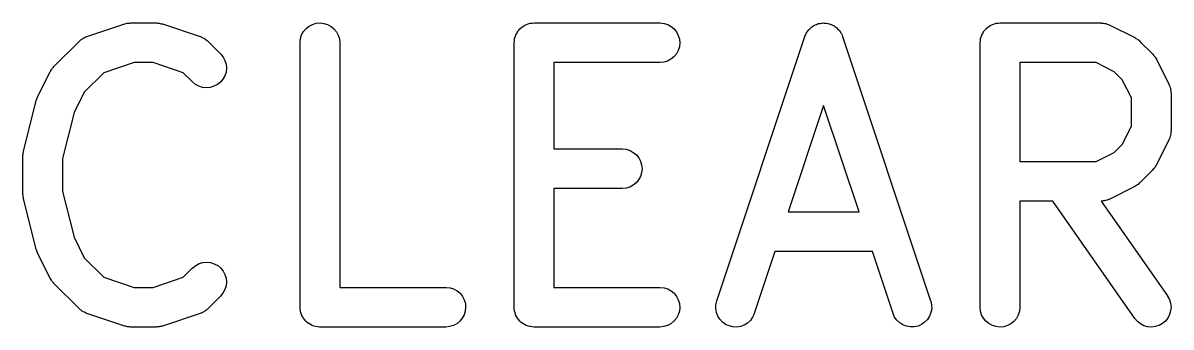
# Model space of a CAD drawing. Extents: x 55 to 222, y -110 to -60.
# Drawn here: x 99.44 to 108.12, y -63.91 to -61.61 of the extents above; entities that cross this region are included whole.
import ezdxf

# ---------------------------------------------------------------- set-up
doc = ezdxf.new("R2010")
doc.units = 0
doc.layers.add('BLACK', color=7, linetype='CONTINUOUS')

msp = doc.modelspace()

# ---------------------------------------------------------------- linework, layer by layer
at = {"layer": 'BLACK', "linetype": 'CONTINUOUS'}
for p, q in [((99.9222, -61.7109), (100.208, -61.6157)), ((100.208, -61.6157), (100.21, -61.615)), ((100.21, -61.615), (100.218, -61.6133)), ((100.218, -61.6133), (100.226, -61.6108)), ((100.226, -61.6108), (100.232, -61.6102)), ((100.232, -61.6102), (100.239, -61.6089)), ((100.239, -61.6089), (100.247, -61.6088)), ((100.247, -61.6088), (100.255, -61.608)), ((100.255, -61.608), (100.446, -61.608)), ((100.446, -61.608), (100.448, -61.608)), ((100.448, -61.608), (100.456, -61.6089)), ((100.456, -61.6089), (100.465, -61.6092)), ((100.465, -61.6092), (100.471, -61.6105)), ((100.471, -61.6105), (100.477, -61.6112)), ((100.477, -61.6112), (100.485, -61.6138)), ((100.485, -61.6138), (100.493, -61.6157)), ((100.493, -61.6157), (100.779, -61.7109)), ((101.579, -61.6508), (101.602, -61.6324)), ((101.602, -61.6324), (101.628, -61.6189)), ((101.628, -61.6189), (101.656, -61.6106)), ((101.656, -61.6106), (101.685, -61.608)), ((101.685, -61.608), (101.714, -61.611)), ((101.714, -61.611), (101.742, -61.6197)), ((101.742, -61.6197), (101.768, -61.6336)), ((101.768, -61.6336), (101.79, -61.6523)), ((103.209, -61.6419), (103.22, -61.633)), ((103.22, -61.6328), (103.221, -61.6324)), ((103.22, -61.633), (103.22, -61.6328)), ((103.221, -61.6324), (103.233, -61.6259)), ((103.233, -61.6259), (103.246, -61.6193)), ((103.246, -61.6191), (103.247, -61.6189)), ((103.246, -61.6193), (103.246, -61.6191)), ((103.247, -61.6189), (103.26, -61.6149)), ((103.26, -61.6149), (103.274, -61.6108)), ((103.274, -61.6108), (103.275, -61.6106)), ((103.274, -61.6108), (103.274, -61.6108)), ((103.275, -61.6106), (103.289, -61.6093)), ((103.289, -61.6093), (103.303, -61.608)), ((103.303, -61.608), (104.255, -61.608)), ((104.255, -61.608), (104.257, -61.608)), ((104.257, -61.608), (104.287, -61.6112)), ((104.287, -61.6112), (104.314, -61.6201)), ((104.314, -61.6201), (104.34, -61.6342)), ((104.34, -61.6342), (104.363, -61.653)), ((105.403, -61.6384), (105.412, -61.633)), ((105.412, -61.633), (105.42, -61.6271)), ((105.42, -61.6271), (105.424, -61.6253)), ((105.424, -61.6253), (105.428, -61.6231)), ((105.428, -61.6231), (105.438, -61.6195)), ((105.438, -61.6195), (105.447, -61.6153)), ((105.447, -61.6153), (105.451, -61.6144)), ((105.451, -61.6144), (105.455, -61.6129)), ((105.455, -61.6129), (105.466, -61.6113)), ((105.466, -61.6113), (105.476, -61.609)), ((105.476, -61.609), (105.48, -61.6089)), ((105.48, -61.6089), (105.484, -61.6083)), ((105.484, -61.6083), (105.495, -61.6086)), ((105.495, -61.6086), (105.505, -61.6084)), ((105.505, -61.6084), (105.509, -61.6091)), ((105.509, -61.6091), (105.513, -61.6093)), ((105.513, -61.6093), (105.524, -61.6117)), ((105.524, -61.6117), (105.534, -61.6135)), ((105.534, -61.6135), (105.538, -61.615)), ((105.538, -61.615), (105.542, -61.616)), ((105.542, -61.616), (105.551, -61.6203)), ((105.551, -61.6203), (105.561, -61.624)), ((105.561, -61.624), (105.565, -61.6263)), ((105.565, -61.6263), (105.569, -61.6281)), ((105.569, -61.6281), (105.577, -61.6341)), ((105.577, -61.6341), (105.586, -61.6397)), ((106.733, -61.6419), (106.744, -61.633)), ((106.744, -61.6328), (106.745, -61.6324)), ((106.744, -61.633), (106.744, -61.6328)), ((106.745, -61.6324), (106.757, -61.6259)), ((106.757, -61.6259), (106.77, -61.6193)), ((106.77, -61.6191), (106.771, -61.6189)), ((106.77, -61.6193), (106.77, -61.6191)), ((106.771, -61.6189), (106.784, -61.6149)), ((106.784, -61.6149), (106.798, -61.6108)), ((106.798, -61.6108), (106.799, -61.6106)), ((106.798, -61.6108), (106.798, -61.6108)), ((106.799, -61.6106), (106.813, -61.6093)), ((106.813, -61.6093), (106.827, -61.608)), ((106.827, -61.608), (107.589, -61.608)), ((107.589, -61.608), (107.591, -61.608)), ((107.591, -61.608), (107.595, -61.6085)), ((107.595, -61.6085), (107.6, -61.6084)), ((107.6, -61.6084), (107.61, -61.6101)), ((107.61, -61.6101), (107.62, -61.6112)), ((107.62, -61.6112), (107.624, -61.6126)), ((107.624, -61.6126), (107.628, -61.6133)), ((107.628, -61.6133), (107.638, -61.617)), ((107.638, -61.617), (107.648, -61.6201)), ((107.648, -61.6201), (107.652, -61.6222)), ((107.652, -61.6222), (107.656, -61.6238)), ((107.656, -61.6238), (107.846, -61.719)), ((99.8919, -61.7254), (99.8955, -61.7228)), ((99.8955, -61.7228), (99.9049, -61.7186)), ((99.9049, -61.7186), (99.914, -61.7139)), ((99.914, -61.7139), (99.9182, -61.7127)), ((99.9182, -61.7127), (99.9222, -61.7109)), ((100.779, -61.7109), (100.781, -61.7116)), ((100.781, -61.7116), (100.785, -61.7134)), ((100.785, -61.7134), (100.789, -61.7147)), ((100.789, -61.7147), (100.798, -61.7196)), ((100.798, -61.7196), (100.808, -61.7239)), ((100.808, -61.7239), (100.811, -61.7265)), ((101.537, -61.7268), (101.546, -61.6989)), ((101.546, -61.6989), (101.56, -61.6732)), ((101.56, -61.6732), (101.579, -61.6508)), ((101.79, -61.6523), (101.809, -61.675)), ((101.809, -61.675), (101.823, -61.7008)), ((101.823, -61.7008), (101.831, -61.7288)), ((103.156, -61.7268), (103.161, -61.7133)), ((103.161, -61.7133), (103.165, -61.6998)), ((103.165, -61.6989), (103.172, -61.6865)), ((103.165, -61.6994), (103.165, -61.6989)), ((103.165, -61.6998), (103.165, -61.6994)), ((103.172, -61.6865), (103.179, -61.6741)), ((103.179, -61.6732), (103.188, -61.6624)), ((103.179, -61.6737), (103.179, -61.6732)), ((103.179, -61.6741), (103.179, -61.6737)), ((103.188, -61.6624), (103.197, -61.6515)), ((103.197, -61.6515), (103.198, -61.6512)), ((103.198, -61.6508), (103.209, -61.6419)), ((103.198, -61.6512), (103.198, -61.6508)), ((104.363, -61.653), (104.381, -61.6758)), ((104.381, -61.6758), (104.394, -61.7018)), ((104.394, -61.7018), (104.403, -61.7299)), ((104.685, -63.7105), (105.351, -61.7105)), ((105.351, -61.7105), (105.352, -61.7085)), ((105.352, -61.7085), (105.356, -61.6991)), ((105.356, -61.6991), (105.36, -61.6895)), ((105.36, -61.6895), (105.362, -61.6859)), ((105.362, -61.6859), (105.364, -61.682)), ((105.364, -61.682), (105.37, -61.6736)), ((105.37, -61.6736), (105.376, -61.6649)), ((105.376, -61.6649), (105.379, -61.6618)), ((105.379, -61.6618), (105.381, -61.6583)), ((105.381, -61.6583), (105.389, -61.6513)), ((105.389, -61.6513), (105.396, -61.6438)), ((105.396, -61.6438), (105.4, -61.6413)), ((105.4, -61.6413), (105.403, -61.6384)), ((105.586, -61.6397), (105.589, -61.6427)), ((105.589, -61.6427), (105.592, -61.6452)), ((105.592, -61.6452), (105.599, -61.6527)), ((105.599, -61.6527), (105.607, -61.6599)), ((105.607, -61.6599), (105.609, -61.6634)), ((105.609, -61.6634), (105.612, -61.6665)), ((105.612, -61.6665), (105.618, -61.6753)), ((105.618, -61.6753), (105.624, -61.6838)), ((105.624, -61.6838), (105.626, -61.6877)), ((105.626, -61.6877), (105.628, -61.6913)), ((105.628, -61.6913), (105.632, -61.7011)), ((105.632, -61.7011), (105.636, -61.7105)), ((105.636, -61.7105), (106.302, -63.7105)), ((106.68, -61.7268), (106.684, -61.7133)), ((106.684, -61.7133), (106.689, -61.6998)), ((106.689, -61.6989), (106.696, -61.6865)), ((106.689, -61.6994), (106.689, -61.6989)), ((106.689, -61.6998), (106.689, -61.6994)), ((106.696, -61.6865), (106.702, -61.6741)), ((106.702, -61.6741), (106.703, -61.6737)), ((106.703, -61.6732), (106.712, -61.6624)), ((106.703, -61.6737), (106.703, -61.6732)), ((106.712, -61.6624), (106.721, -61.6515)), ((106.721, -61.6515), (106.722, -61.6512)), ((106.722, -61.6508), (106.733, -61.6419)), ((106.722, -61.6512), (106.722, -61.6508)), ((107.846, -61.719), (107.848, -61.72)), ((107.848, -61.72), (107.855, -61.7246)), ((99.6731, -61.9376), (99.8636, -61.7471)), ((99.8636, -61.7471), (99.8651, -61.7457)), ((99.8651, -61.7457), (99.8685, -61.7429)), ((99.8685, -61.7429), (99.8716, -61.7397)), ((99.8716, -61.7397), (99.88, -61.7338)), ((99.88, -61.7338), (99.888, -61.7274)), ((99.888, -61.7274), (99.8919, -61.7254)), ((100.811, -61.7265), (100.815, -61.7286)), ((100.815, -61.7286), (100.823, -61.7351)), ((100.823, -61.7351), (100.831, -61.7411)), ((100.831, -61.7411), (100.834, -61.7443)), ((100.834, -61.7443), (100.838, -61.7471)), ((100.838, -61.7471), (100.933, -61.8424)), ((101.534, -61.7559), (101.537, -61.7268)), ((101.534, -61.758), (101.534, -61.7559)), ((101.534, -63.758), (101.534, -61.758)), ((101.831, -61.7288), (101.834, -61.758)), ((101.834, -61.758), (101.834, -63.608)), ((103.153, -61.7559), (103.155, -61.7418)), ((103.153, -61.7569), (103.153, -61.7559)), ((103.153, -61.758), (103.153, -61.7569)), ((103.153, -61.7569), (103.153, -61.7569)), ((103.153, -61.7569), (103.153, -61.7569)), ((103.153, -63.758), (103.153, -61.758)), ((103.155, -61.7418), (103.156, -61.7278)), ((103.156, -61.7273), (103.156, -61.7268)), ((103.156, -61.7278), (103.156, -61.7273)), ((104.402, -61.7881), (104.394, -61.8161)), ((104.405, -61.759), (104.402, -61.7881)), ((104.403, -61.7299), (104.405, -61.759)), ((106.677, -61.7559), (106.678, -61.7418)), ((106.677, -61.7569), (106.677, -61.7559)), ((106.677, -61.758), (106.677, -61.7569)), ((106.677, -61.7569), (106.677, -61.7569)), ((106.677, -61.7569), (106.677, -61.7569)), ((106.677, -63.758), (106.677, -61.758)), ((106.678, -61.7418), (106.68, -61.7278)), ((106.68, -61.7273), (106.68, -61.7268)), ((106.68, -61.7278), (106.68, -61.7273)), ((107.855, -61.7246), (107.863, -61.7286)), ((107.863, -61.7286), (107.867, -61.7325)), ((107.867, -61.7325), (107.873, -61.7359)), ((107.873, -61.7359), (107.879, -61.7418)), ((107.879, -61.7418), (107.885, -61.7471)), ((107.885, -61.7471), (107.981, -61.8424)), ((100.933, -61.8424), (100.934, -61.8439)), ((100.934, -61.8439), (100.953, -61.8667)), ((100.953, -61.8667), (100.966, -61.8927)), ((100.966, -61.8927), (100.974, -61.9208)), ((104.313, -61.8966), (104.285, -61.9051)), ((104.338, -61.8829), (104.313, -61.8966)), ((104.361, -61.8644), (104.338, -61.8829)), ((104.38, -61.8418), (104.361, -61.8644)), ((104.394, -61.8161), (104.38, -61.8418)), ((107.981, -61.8424), (107.982, -61.8439)), ((107.982, -61.8439), (107.987, -61.8504)), ((107.987, -61.8504), (107.993, -61.8566)), ((107.993, -61.8566), (107.996, -61.8619)), ((107.996, -61.8619), (108, -61.8667)), ((108, -61.8667), (108.004, -61.8742)), ((108.004, -61.8742), (108.009, -61.8814)), ((108.009, -61.8814), (108.104, -62.0718)), ((99.5498, -62.1671), (99.645, -61.9766)), ((99.645, -61.9766), (99.646, -61.9747)), ((99.646, -61.9747), (99.6506, -61.9677)), ((99.6506, -61.9677), (99.6546, -61.9602)), ((99.6546, -61.9602), (99.6585, -61.9554)), ((99.6585, -61.9554), (99.6619, -61.9502)), ((99.6619, -61.9502), (99.6678, -61.9441)), ((99.6678, -61.9441), (99.6731, -61.9376)), ((100.051, -61.9843), (99.9025, -62.1325)), ((100.28, -61.908), (100.051, -61.9843)), ((100.422, -61.908), (100.28, -61.908)), ((100.651, -61.9843), (100.422, -61.908)), ((100.721, -62.0545), (100.651, -61.9843)), ((100.974, -61.9791), (100.965, -62.007)), ((100.974, -61.9208), (100.977, -61.95)), ((100.977, -61.95), (100.974, -61.9791)), ((104.255, -61.908), (103.453, -61.908)), ((103.453, -61.908), (103.453, -62.5603)), ((104.285, -61.9051), (104.255, -61.908)), ((106.977, -61.908), (106.977, -62.6556)), ((107.553, -61.908), (106.977, -61.908)), ((107.69, -61.9765), (107.553, -61.908)), ((107.751, -62.0373), (107.69, -61.9765)), ((100.743, -62.0731), (100.721, -62.0545)), ((100.932, -62.0552), (100.909, -62.0737)), ((100.951, -62.0328), (100.932, -62.0552)), ((100.965, -62.007), (100.951, -62.0328)), ((107.82, -62.1743), (107.751, -62.0373)), ((99.9025, -62.1325), (99.8255, -62.2865)), ((100.769, -62.0869), (100.743, -62.0731)), ((100.797, -62.0955), (100.769, -62.0869)), ((100.826, -62.0984), (100.797, -62.0955)), ((100.855, -62.0957), (100.826, -62.0984)), ((100.883, -62.0873), (100.855, -62.0957)), ((100.909, -62.0737), (100.883, -62.0873)), ((108.104, -62.0718), (108.105, -62.0737)), ((108.105, -62.0737), (108.106, -62.0779)), ((108.106, -62.0779), (108.108, -62.0818)), ((108.108, -62.0818), (108.111, -62.0916)), ((108.111, -62.0916), (108.115, -62.1012)), ((108.115, -62.1012), (108.116, -62.1056)), ((108.116, -62.1056), (108.117, -62.1098)), ((108.117, -62.1098), (108.118, -62.12)), ((108.118, -62.12), (108.119, -62.1301)), ((108.119, -62.1301), (108.119, -62.1345)), ((108.119, -62.1345), (108.12, -62.1389)), ((108.12, -62.1389), (108.12, -62.4246)), ((99.4432, -62.5787), (99.5384, -62.1978)), ((99.5384, -62.1978), (99.539, -62.1957)), ((99.539, -62.1957), (99.5392, -62.1951)), ((99.5392, -62.1951), (99.5393, -62.1944)), ((99.5393, -62.1944), (99.5443, -62.1813)), ((99.5443, -62.1813), (99.5492, -62.1683)), ((99.5492, -62.1683), (99.5495, -62.1677)), ((99.5495, -62.1677), (99.5498, -62.1671)), ((105.493, -62.2323), (105.225, -63.0365)), ((105.762, -63.0365), (105.493, -62.2323)), ((107.82, -62.3892), (107.82, -62.1743)), ((99.8255, -62.2865), (99.7387, -62.6336)), ((107.751, -62.5262), (107.82, -62.3892)), ((108.104, -62.4917), (108.009, -62.6822)), ((108.105, -62.4876), (108.104, -62.4917)), ((108.108, -62.4837), (108.105, -62.4876)), ((108.111, -62.4739), (108.108, -62.4837)), ((108.114, -62.4644), (108.111, -62.4739)), ((108.115, -62.46), (108.114, -62.4644)), ((108.116, -62.4558), (108.115, -62.46)), ((108.118, -62.4456), (108.116, -62.4558)), ((108.119, -62.4355), (108.118, -62.4456)), ((108.12, -62.4267), (108.119, -62.4311)), ((108.119, -62.4311), (108.119, -62.4355)), ((108.12, -62.4246), (108.12, -62.4267)), ((99.4407, -62.5958), (99.442, -62.5839)), ((99.442, -62.5839), (99.4428, -62.5814)), ((99.4428, -62.5814), (99.4432, -62.5787)), ((103.453, -62.5603), (103.97, -62.5603)), ((103.97, -62.5603), (103.972, -62.5604)), ((103.972, -62.5604), (104.001, -62.5636)), ((104.001, -62.5636), (104.029, -62.5725)), ((104.029, -62.5725), (104.054, -62.5866)), ((104.054, -62.5866), (104.077, -62.6054)), ((107.553, -62.6556), (107.69, -62.5871)), ((107.69, -62.5871), (107.751, -62.5262)), ((99.4387, -62.613), (99.439, -62.6104)), ((99.4387, -62.6151), (99.4387, -62.613)), ((99.4387, -62.9008), (99.4387, -62.6151)), ((99.4389, -62.6077), (99.4407, -62.5958)), ((99.439, -62.6104), (99.4389, -62.6077)), ((99.7387, -62.6336), (99.7387, -62.8824)), ((104.077, -62.6054), (104.095, -62.6282)), ((104.095, -62.6282), (104.109, -62.6542)), ((104.109, -62.6542), (104.117, -62.6822)), ((106.977, -62.6556), (107.553, -62.6556)), ((104.117, -62.7405), (104.108, -62.7685)), ((104.117, -62.6822), (104.12, -62.7114)), ((104.12, -62.7114), (104.117, -62.7405)), ((107.981, -62.7212), (107.885, -62.8164)), ((107.986, -62.7147), (107.981, -62.7212)), ((107.992, -62.7086), (107.986, -62.7147)), ((107.995, -62.7034), (107.992, -62.7086)), ((107.999, -62.6985), (107.995, -62.7034)), ((108.003, -62.6911), (107.999, -62.6985)), ((108.008, -62.6841), (108.003, -62.6911)), ((108.009, -62.6822), (108.008, -62.6841)), ((104.027, -62.849), (103.999, -62.8575)), ((104.053, -62.8353), (104.027, -62.849)), ((104.075, -62.8168), (104.053, -62.8353)), ((104.094, -62.7942), (104.075, -62.8168)), ((104.108, -62.7685), (104.094, -62.7942)), ((107.846, -62.8445), (107.656, -62.9397)), ((107.853, -62.84), (107.846, -62.8445)), ((107.861, -62.8361), (107.853, -62.84)), ((107.866, -62.8322), (107.861, -62.8361)), ((107.871, -62.8289), (107.866, -62.8322)), ((107.877, -62.8231), (107.871, -62.8289)), ((107.884, -62.8179), (107.877, -62.8231)), ((107.885, -62.8164), (107.884, -62.8179)), ((99.439, -62.9035), (99.4387, -62.9008)), ((99.4388, -62.9061), (99.439, -62.9035)), ((99.4404, -62.918), (99.4388, -62.9061)), ((99.4416, -62.93), (99.4404, -62.918)), ((99.4424, -62.9325), (99.4416, -62.93)), ((99.4427, -62.9352), (99.4424, -62.9325)), ((99.4432, -62.9372), (99.4427, -62.9352)), ((99.5384, -63.3182), (99.4432, -62.9372)), ((99.7387, -62.8824), (99.8255, -63.2294)), ((103.97, -62.8603), (103.453, -62.8603)), ((103.453, -62.8603), (103.453, -63.608)), ((103.999, -62.8575), (103.97, -62.8603)), ((107.225, -62.9556), (106.977, -62.9556)), ((106.977, -62.9556), (106.977, -63.758)), ((107.847, -63.844), (107.225, -62.9556)), ((107.593, -62.9551), (107.591, -62.9554)), ((107.591, -62.9554), (108.093, -63.6719)), ((107.598, -62.9553), (107.593, -62.9551)), ((107.608, -62.9537), (107.598, -62.9553)), ((107.618, -62.9527), (107.608, -62.9537)), ((107.622, -62.9514), (107.618, -62.9527)), ((107.626, -62.9508), (107.622, -62.9514)), ((107.636, -62.9472), (107.626, -62.9508)), ((107.646, -62.9443), (107.636, -62.9472)), ((107.65, -62.9422), (107.646, -62.9443)), ((107.654, -62.9407), (107.65, -62.9422)), ((107.656, -62.9397), (107.654, -62.9407)), ((105.225, -63.0365), (105.762, -63.0365)), ((99.8255, -63.2294), (99.9025, -63.3834)), ((99.5387, -63.3188), (99.5384, -63.3182)), ((99.5388, -63.3195), (99.5387, -63.3188)), ((99.5436, -63.3326), (99.5388, -63.3195)), ((99.5483, -63.3457), (99.5436, -63.3326)), ((99.5486, -63.3463), (99.5483, -63.3457)), ((99.5489, -63.347), (99.5486, -63.3463)), ((99.5498, -63.3489), (99.5489, -63.347)), ((99.645, -63.5393), (99.5498, -63.3489)), ((105.125, -63.3365), (104.969, -63.8054)), ((105.862, -63.3365), (105.125, -63.3365)), ((106.018, -63.8054), (105.862, -63.3365)), ((99.9025, -63.3834), (100.051, -63.5316)), ((100.721, -63.4614), (100.722, -63.4599)), ((100.722, -63.4599), (100.745, -63.4417)), ((100.745, -63.4417), (100.771, -63.4282)), ((100.771, -63.4282), (100.799, -63.42)), ((100.799, -63.42), (100.828, -63.4175)), ((100.828, -63.4175), (100.857, -63.4207)), ((100.857, -63.4207), (100.885, -63.4294)), ((100.885, -63.4294), (100.911, -63.4434)), ((100.911, -63.4434), (100.934, -63.4622)), ((99.6495, -63.5465), (99.645, -63.5393)), ((99.6534, -63.5539), (99.6495, -63.5465)), ((100.051, -63.5316), (100.28, -63.608)), ((100.422, -63.608), (100.651, -63.5316)), ((100.651, -63.5316), (100.721, -63.4614)), ((100.934, -63.4622), (100.952, -63.4849)), ((100.952, -63.4849), (100.966, -63.5108)), ((100.966, -63.5108), (100.974, -63.5389)), ((100.974, -63.5389), (100.977, -63.568)), ((99.6573, -63.5588), (99.6534, -63.5539)), ((99.6606, -63.5641), (99.6573, -63.5588)), ((99.6664, -63.5702), (99.6606, -63.5641)), ((99.6717, -63.5768), (99.6664, -63.5702)), ((99.6731, -63.5783), (99.6717, -63.5768)), ((99.8636, -63.7688), (99.6731, -63.5783)), ((100.28, -63.608), (100.422, -63.608)), ((100.965, -63.6251), (100.951, -63.6509)), ((100.974, -63.5971), (100.965, -63.6251)), ((100.977, -63.568), (100.974, -63.5971)), ((101.834, -63.608), (102.636, -63.608)), ((102.636, -63.608), (102.638, -63.608)), ((102.638, -63.608), (102.668, -63.6112)), ((102.668, -63.6112), (102.695, -63.6201)), ((102.695, -63.6201), (102.721, -63.6342)), ((103.453, -63.608), (104.255, -63.608)), ((104.255, -63.608), (104.257, -63.608)), ((104.257, -63.608), (104.287, -63.6112)), ((104.287, -63.6112), (104.314, -63.6201)), ((104.314, -63.6201), (104.34, -63.6342)), ((100.933, -63.6736), (100.838, -63.7688)), ((100.951, -63.6509), (100.933, -63.6736)), ((102.721, -63.6342), (102.744, -63.653)), ((102.744, -63.653), (102.762, -63.6758)), ((102.762, -63.6758), (102.775, -63.7018)), ((102.775, -63.7018), (102.784, -63.7299)), ((104.34, -63.6342), (104.363, -63.653)), ((104.363, -63.653), (104.381, -63.6758)), ((104.381, -63.6758), (104.394, -63.7018)), ((104.394, -63.7018), (104.403, -63.7299)), ((104.678, -63.7391), (104.685, -63.7105)), ((106.302, -63.7105), (106.303, -63.7125)), ((106.303, -63.7125), (106.309, -63.7411)), ((108.093, -63.6719), (108.094, -63.6737)), ((108.094, -63.6737), (108.108, -63.6994)), ((108.108, -63.6994), (108.117, -63.7273)), ((99.867, -63.7716), (99.8636, -63.7688)), ((99.87, -63.7748), (99.867, -63.7716)), ((99.8783, -63.7809), (99.87, -63.7748)), ((99.8862, -63.7874), (99.8783, -63.7809)), ((99.8901, -63.7895), (99.8862, -63.7874)), ((99.8937, -63.7921), (99.8901, -63.7895)), ((99.903, -63.7964), (99.8937, -63.7921)), ((99.912, -63.8012), (99.903, -63.7964)), ((99.9163, -63.8025), (99.912, -63.8012)), ((99.9203, -63.8043), (99.9163, -63.8025)), ((99.9222, -63.805), (99.9203, -63.8043)), ((100.208, -63.9003), (99.9222, -63.805)), ((100.779, -63.805), (100.493, -63.9003)), ((100.783, -63.8032), (100.779, -63.805)), ((100.787, -63.802), (100.783, -63.8032)), ((100.796, -63.7973), (100.787, -63.802)), ((100.806, -63.7931), (100.796, -63.7973)), ((100.809, -63.7906), (100.806, -63.7931)), ((100.813, -63.7885), (100.809, -63.7906)), ((100.821, -63.7821), (100.813, -63.7885)), ((100.83, -63.7762), (100.821, -63.7821)), ((100.833, -63.773), (100.83, -63.7762)), ((100.836, -63.7703), (100.833, -63.773)), ((100.838, -63.7688), (100.836, -63.7703)), ((101.535, -63.772), (101.534, -63.758)), ((101.537, -63.7861), (101.535, -63.772)), ((101.537, -63.7866), (101.537, -63.7861)), ((101.537, -63.7871), (101.537, -63.7866)), ((101.541, -63.8006), (101.537, -63.7871)), ((101.545, -63.8142), (101.541, -63.8006)), ((102.783, -63.7881), (102.775, -63.8161)), ((102.786, -63.759), (102.783, -63.7881)), ((102.784, -63.7299), (102.786, -63.759)), ((103.154, -63.772), (103.153, -63.758)), ((103.156, -63.7861), (103.154, -63.772)), ((103.156, -63.7866), (103.156, -63.7861)), ((103.156, -63.7871), (103.156, -63.7866)), ((103.16, -63.8006), (103.156, -63.7871)), ((103.164, -63.8142), (103.16, -63.8006)), ((104.402, -63.7881), (104.394, -63.8161)), ((104.405, -63.759), (104.402, -63.7881)), ((104.403, -63.7299), (104.405, -63.759)), ((104.677, -63.7683), (104.678, -63.7391)), ((104.682, -63.7972), (104.677, -63.7683)), ((104.692, -63.8246), (104.682, -63.7972)), ((104.968, -63.8074), (104.956, -63.8339)), ((104.969, -63.8054), (104.968, -63.8074)), ((106.03, -63.8321), (106.018, -63.8054)), ((106.304, -63.7992), (106.294, -63.8264)), ((106.31, -63.7704), (106.304, -63.7992)), ((106.309, -63.7411), (106.31, -63.7704)), ((106.68, -63.7871), (106.677, -63.758)), ((106.688, -63.8151), (106.68, -63.7871)), ((106.974, -63.7891), (106.965, -63.8171)), ((106.977, -63.7601), (106.974, -63.7891)), ((106.977, -63.758), (106.977, -63.7601)), ((108.117, -63.7856), (108.109, -63.8137)), ((108.117, -63.7273), (108.12, -63.7564)), ((108.12, -63.7564), (108.117, -63.7856)), ((101.545, -63.8146), (101.545, -63.8142)), ((101.545, -63.8151), (101.545, -63.8146)), ((101.552, -63.8276), (101.545, -63.8151)), ((101.558, -63.8401), (101.552, -63.8276)), ((101.559, -63.8405), (101.558, -63.8401)), ((101.559, -63.841), (101.559, -63.8405)), ((101.568, -63.8519), (101.559, -63.841)), ((101.577, -63.8629), (101.568, -63.8519)), ((101.577, -63.8632), (101.577, -63.8629)), ((101.578, -63.8637), (101.577, -63.8632)), ((101.588, -63.8727), (101.578, -63.8637)), ((101.599, -63.8817), (101.588, -63.8727)), ((101.6, -63.882), (101.599, -63.8817)), ((101.6, -63.8823), (101.6, -63.882)), ((101.613, -63.889), (101.6, -63.8823)), ((101.625, -63.8958), (101.613, -63.889)), ((102.719, -63.8829), (102.694, -63.8966)), ((102.742, -63.8644), (102.719, -63.8829)), ((102.761, -63.8418), (102.742, -63.8644)), ((102.775, -63.8161), (102.761, -63.8418)), ((103.164, -63.8146), (103.164, -63.8142)), ((103.164, -63.8151), (103.164, -63.8146)), ((103.171, -63.8276), (103.164, -63.8151)), ((103.177, -63.8401), (103.171, -63.8276)), ((103.178, -63.8405), (103.177, -63.8401)), ((103.178, -63.841), (103.178, -63.8405)), ((103.187, -63.8519), (103.178, -63.841)), ((103.196, -63.8629), (103.187, -63.8519)), ((103.196, -63.8632), (103.196, -63.8629)), ((103.197, -63.8637), (103.196, -63.8632)), ((103.207, -63.8727), (103.197, -63.8637)), ((103.218, -63.8817), (103.207, -63.8727)), ((103.219, -63.882), (103.218, -63.8817)), ((103.219, -63.8823), (103.219, -63.882)), ((103.232, -63.889), (103.219, -63.8823)), ((103.244, -63.8958), (103.232, -63.889)), ((104.338, -63.8829), (104.313, -63.8966)), ((104.361, -63.8644), (104.338, -63.8829)), ((104.38, -63.8418), (104.361, -63.8644)), ((104.394, -63.8161), (104.38, -63.8418)), ((104.708, -63.8494), (104.692, -63.8246)), ((104.728, -63.8708), (104.708, -63.8494)), ((104.752, -63.8878), (104.728, -63.8708)), ((104.778, -63.8999), (104.752, -63.8878)), ((104.892, -63.8928), (104.865, -63.903)), ((104.917, -63.8775), (104.892, -63.8928)), ((104.939, -63.8576), (104.917, -63.8775)), ((104.956, -63.8339), (104.939, -63.8576)), ((106.047, -63.856), (106.03, -63.8321)), ((106.068, -63.8762), (106.047, -63.856)), ((106.093, -63.8919), (106.068, -63.8762)), ((106.12, -63.9025), (106.093, -63.8919)), ((106.233, -63.8889), (106.207, -63.9006)), ((106.257, -63.8721), (106.233, -63.8889)), ((106.278, -63.8511), (106.257, -63.8721)), ((106.294, -63.8264), (106.278, -63.8511)), ((106.702, -63.841), (106.688, -63.8151)), ((106.72, -63.8637), (106.702, -63.841)), ((106.743, -63.8823), (106.72, -63.8637)), ((106.769, -63.8962), (106.743, -63.8823)), ((106.909, -63.8835), (106.883, -63.897)), ((106.932, -63.8651), (106.909, -63.8835)), ((106.951, -63.8427), (106.932, -63.8651)), ((106.965, -63.8171), (106.951, -63.8427)), ((107.866, -63.8662), (107.847, -63.844)), ((107.889, -63.8843), (107.866, -63.8662)), ((107.915, -63.8976), (107.889, -63.8843)), ((108.055, -63.8814), (108.029, -63.8956)), ((108.077, -63.8625), (108.055, -63.8814)), ((108.095, -63.8397), (108.077, -63.8625)), ((108.109, -63.8137), (108.095, -63.8397)), ((100.216, -63.9021), (100.208, -63.9003)), ((100.224, -63.9047), (100.216, -63.9021)), ((100.23, -63.9054), (100.224, -63.9047)), ((100.236, -63.9068), (100.23, -63.9054)), ((100.245, -63.907), (100.236, -63.9068)), ((100.253, -63.9079), (100.245, -63.907)), ((100.255, -63.908), (100.253, -63.9079)), ((100.446, -63.908), (100.255, -63.908)), ((100.454, -63.9071), (100.446, -63.908)), ((100.463, -63.907), (100.454, -63.9071)), ((100.469, -63.9057), (100.463, -63.907)), ((100.475, -63.9051), (100.469, -63.9057)), ((100.483, -63.9027), (100.475, -63.9051)), ((100.491, -63.9009), (100.483, -63.9027)), ((100.493, -63.9003), (100.491, -63.9009)), ((101.625, -63.896), (101.625, -63.8958)), ((101.626, -63.8962), (101.625, -63.896)), ((101.639, -63.9004), (101.626, -63.8962)), ((101.653, -63.9047), (101.639, -63.9004)), ((101.654, -63.9049), (101.653, -63.9047)), ((101.653, -63.9047), (101.653, -63.9047)), ((101.668, -63.9064), (101.654, -63.9049)), ((101.682, -63.9079), (101.668, -63.9064)), ((101.683, -63.908), (101.682, -63.9079)), ((101.684, -63.908), (101.683, -63.908)), ((101.683, -63.908), (101.683, -63.908)), ((101.683, -63.908), (101.683, -63.908)), ((102.636, -63.908), (101.684, -63.908)), ((102.665, -63.9051), (102.636, -63.908)), ((102.694, -63.8966), (102.665, -63.9051)), ((103.244, -63.896), (103.244, -63.8958)), ((103.245, -63.8962), (103.244, -63.896)), ((103.258, -63.9004), (103.245, -63.8962)), ((103.272, -63.9047), (103.258, -63.9004)), ((103.273, -63.9049), (103.272, -63.9047)), ((103.272, -63.9047), (103.272, -63.9047)), ((103.287, -63.9064), (103.273, -63.9049)), ((103.301, -63.9079), (103.287, -63.9064)), ((103.302, -63.908), (103.301, -63.9079)), ((103.303, -63.908), (103.302, -63.908)), ((103.302, -63.908), (103.302, -63.908)), ((103.302, -63.908), (103.302, -63.908)), ((104.255, -63.908), (103.303, -63.908)), ((104.285, -63.9051), (104.255, -63.908)), ((104.313, -63.8966), (104.285, -63.9051)), ((104.807, -63.9066), (104.778, -63.8999)), ((104.836, -63.9077), (104.807, -63.9066)), ((104.865, -63.903), (104.836, -63.9077)), ((106.149, -63.9075), (106.12, -63.9025)), ((106.178, -63.9069), (106.149, -63.9075)), ((106.207, -63.9006), (106.178, -63.9069)), ((106.797, -63.9049), (106.769, -63.8962)), ((106.826, -63.908), (106.797, -63.9049)), ((106.855, -63.9053), (106.826, -63.908)), ((106.883, -63.897), (106.855, -63.9053)), ((107.943, -63.9056), (107.915, -63.8976)), ((107.972, -63.9079), (107.943, -63.9056)), ((108.001, -63.9046), (107.972, -63.9079)), ((108.029, -63.8956), (108.001, -63.9046))]:
    msp.add_line(p, q, dxfattribs=at)

doc.saveas('drawing.dxf')
